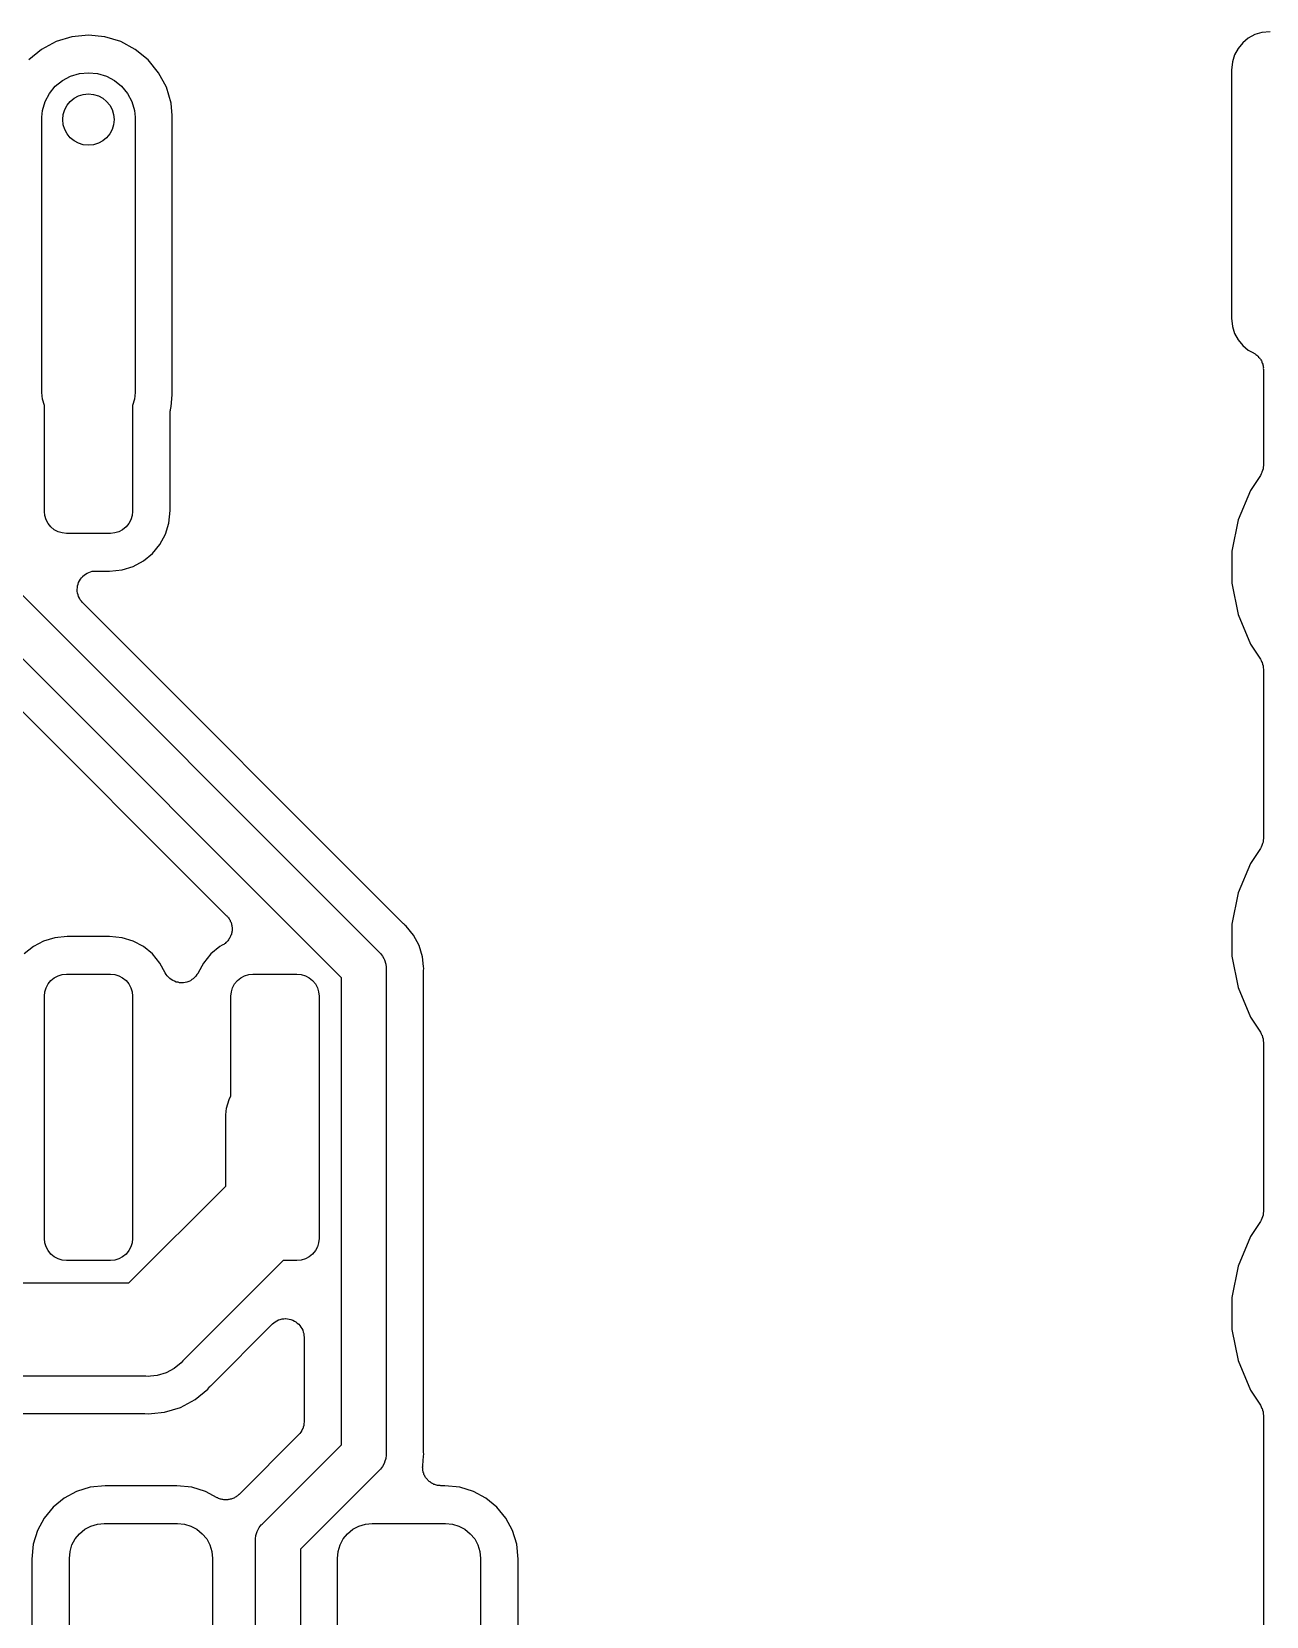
# Model space of a CAD drawing. Extents: x 127.5 to 172.4, y -152.1 to -77.2.
# Drawn here: x 147.57 to 155.98, y -134.14 to -123.35 of the extents above; entities that cross this region are included whole.
import ezdxf

# ---------------------------------------------------------------- set-up
doc = ezdxf.new("R2010")
doc.units = 0
doc.layers.add('BLACK', color=7, linetype='CONTINUOUS')

msp = doc.modelspace()

# ---------------------------------------------------------------- linework, layer by layer
at = {"layer": 'BLACK', "linetype": 'CONTINUOUS'}
for p, q in [((147.843, -123.389), (147.735, -123.421)), ((147.955, -123.378), (147.843, -123.389)), ((148.067, -123.389), (147.955, -123.378)), ((148.175, -123.421), (148.067, -123.389)), ((155.853, -123.398), (155.815, -123.43)), ((155.897, -123.374), (155.853, -123.398)), ((155.945, -123.36), (155.897, -123.374)), ((156.001, -123.354), (155.945, -123.36)), ((147.636, -123.475), (147.549, -123.546)), ((147.735, -123.421), (147.636, -123.475)), ((148.274, -123.475), (148.175, -123.421)), ((148.361, -123.546), (148.274, -123.475)), ((155.759, -123.512), (155.745, -123.56)), ((155.783, -123.468), (155.759, -123.512)), ((155.815, -123.43), (155.783, -123.468)), ((147.893, -123.639), (147.955, -123.633)), ((147.955, -123.633), (148.017, -123.639)), ((148.432, -123.633), (148.361, -123.546)), ((148.486, -123.732), (148.432, -123.633)), ((155.745, -123.56), (155.739, -123.616)), ((155.739, -123.616), (155.739, -125.304)), ((147.69, -123.775), (147.729, -123.726)), ((147.729, -123.726), (147.778, -123.687)), ((147.778, -123.687), (147.833, -123.657)), ((147.833, -123.657), (147.893, -123.639)), ((148.017, -123.639), (148.077, -123.657)), ((148.077, -123.657), (148.132, -123.687)), ((148.132, -123.687), (148.181, -123.726)), ((148.181, -123.726), (148.22, -123.775)), ((148.518, -123.84), (148.486, -123.732)), ((147.642, -123.89), (147.66, -123.83)), ((147.66, -123.83), (147.69, -123.775)), ((148.22, -123.775), (148.25, -123.83)), ((148.25, -123.83), (148.268, -123.89)), ((148.526, -123.924), (148.518, -123.84)), ((147.637, -125.811), (147.638, -123.936)), ((147.638, -123.936), (147.642, -123.89)), ((148.268, -123.89), (148.272, -123.936)), ((148.272, -123.936), (148.272, -125.811)), ((148.526, -125.823), (148.526, -123.924)), ((155.739, -125.304), (155.745, -125.36)), ((155.745, -125.36), (155.759, -125.408)), ((155.759, -125.408), (155.783, -125.452)), ((155.783, -125.452), (155.815, -125.49)), ((155.815, -125.49), (155.853, -125.522)), ((155.853, -125.522), (155.889, -125.541)), ((155.889, -125.541), (155.89, -125.542)), ((155.89, -125.542), (155.895, -125.545)), ((155.895, -125.545), (155.9, -125.548)), ((155.9, -125.548), (155.905, -125.552)), ((155.905, -125.552), (155.911, -125.556)), ((155.911, -125.556), (155.915, -125.56)), ((155.915, -125.56), (155.919, -125.564)), ((155.919, -125.564), (155.923, -125.569)), ((155.923, -125.569), (155.928, -125.574)), ((155.928, -125.574), (155.931, -125.579)), ((155.931, -125.579), (155.935, -125.583)), ((155.935, -125.583), (155.938, -125.589)), ((155.938, -125.589), (155.942, -125.595)), ((155.942, -125.595), (155.944, -125.6)), ((155.944, -125.6), (155.946, -125.605)), ((155.946, -125.605), (155.948, -125.611)), ((155.948, -125.611), (155.951, -125.618)), ((155.951, -125.618), (155.952, -125.623)), ((155.952, -125.623), (155.954, -125.629)), ((155.954, -125.629), (155.954, -125.635)), ((155.954, -125.635), (155.956, -125.642)), ((155.956, -125.642), (155.955, -125.648)), ((155.955, -125.648), (155.956, -125.653)), ((155.956, -125.653), (155.956, -126.305)), ((147.642, -125.857), (147.637, -125.811)), ((147.655, -125.9), (147.642, -125.857)), ((147.655, -126.62), (147.655, -125.9)), ((148.268, -125.857), (148.255, -125.9)), ((148.255, -125.9), (148.255, -126.62)), ((148.272, -125.811), (148.268, -125.857)), ((148.518, -125.907), (148.526, -125.823)), ((148.511, -125.938), (148.513, -125.931)), ((148.511, -125.943), (148.511, -125.938)), ((148.511, -125.948), (148.511, -125.943)), ((148.511, -125.95), (148.511, -125.948)), ((148.511, -126.614), (148.511, -125.95)), ((148.513, -125.931), (148.514, -125.924)), ((148.514, -125.924), (148.515, -125.919)), ((148.515, -125.919), (148.516, -125.913)), ((148.516, -125.913), (148.518, -125.907)), ((155.953, -126.331), (155.95, -126.342)), ((155.954, -126.33), (155.953, -126.33)), ((155.953, -126.33), (155.953, -126.331)), ((155.955, -126.318), (155.954, -126.33)), ((155.956, -126.307), (155.955, -126.318)), ((155.956, -126.305), (155.956, -126.305)), ((155.956, -126.305), (155.956, -126.305)), ((155.956, -126.305), (155.956, -126.305)), ((155.956, -126.305), (155.956, -126.307)), ((155.935, -126.375), (155.867, -126.477)), ((155.94, -126.365), (155.935, -126.375)), ((155.946, -126.355), (155.94, -126.365)), ((155.95, -126.342), (155.946, -126.354)), ((155.946, -126.354), (155.946, -126.354)), ((155.946, -126.354), (155.946, -126.355)), ((155.867, -126.477), (155.783, -126.678)), ((147.658, -126.649), (147.655, -126.62)), ((147.666, -126.677), (147.658, -126.649)), ((148.252, -126.649), (148.244, -126.677)), ((148.255, -126.62), (148.252, -126.649)), ((148.502, -126.699), (148.511, -126.614)), ((146.978, -126.664), (149.932, -129.619)), ((147.68, -126.703), (147.666, -126.677)), ((147.699, -126.726), (147.68, -126.703)), ((147.722, -126.745), (147.699, -126.726)), ((147.748, -126.759), (147.722, -126.745)), ((147.776, -126.767), (147.748, -126.759)), ((148.162, -126.759), (148.134, -126.767)), ((148.188, -126.745), (148.162, -126.759)), ((148.211, -126.726), (148.188, -126.745)), ((148.23, -126.703), (148.211, -126.726)), ((148.244, -126.677), (148.23, -126.703)), ((148.479, -126.775), (148.502, -126.699)), ((155.783, -126.678), (155.741, -126.891)), ((149.677, -129.795), (146.653, -126.77)), ((147.805, -126.77), (147.776, -126.767)), ((148.105, -126.77), (147.805, -126.77)), ((148.134, -126.767), (148.105, -126.77)), ((148.392, -126.907), (148.442, -126.845)), ((148.442, -126.845), (148.479, -126.775)), ((148.26, -126.994), (148.33, -126.957)), ((148.33, -126.957), (148.392, -126.907)), ((155.741, -126.891), (155.741, -127.109)), ((146.582, -127.059), (148.896, -129.373)), ((147.894, -127.092), (147.9, -127.082)), ((147.9, -127.081), (147.908, -127.072)), ((147.9, -127.082), (147.9, -127.081)), ((147.9, -127.082), (147.9, -127.082)), ((147.908, -127.072), (147.916, -127.063)), ((147.916, -127.062), (147.926, -127.055)), ((147.916, -127.063), (147.916, -127.062)), ((147.916, -127.063), (147.916, -127.063)), ((147.926, -127.055), (147.935, -127.047)), ((147.935, -127.047), (147.946, -127.041)), ((147.935, -127.047), (147.935, -127.047)), ((147.935, -127.047), (147.935, -127.047)), ((147.946, -127.041), (147.957, -127.035)), ((147.957, -127.035), (147.969, -127.032)), ((147.957, -127.035), (147.957, -127.035)), ((147.957, -127.035), (147.957, -127.035)), ((147.969, -127.032), (147.981, -127.028)), ((147.981, -127.028), (147.993, -127.027)), ((147.981, -127.028), (147.981, -127.028)), ((147.981, -127.028), (147.981, -127.028)), ((147.993, -127.027), (148.005, -127.026)), ((148.005, -127.026), (148.099, -127.026)), ((148.099, -127.026), (148.184, -127.017)), ((148.184, -127.017), (148.26, -126.994)), ((147.878, -127.152), (147.88, -127.139)), ((147.879, -127.164), (147.878, -127.152)), ((147.878, -127.152), (147.878, -127.152)), ((147.878, -127.152), (147.878, -127.152)), ((147.881, -127.176), (147.879, -127.164)), ((147.88, -127.139), (147.881, -127.127)), ((147.881, -127.127), (147.885, -127.115)), ((147.881, -127.127), (147.881, -127.127)), ((147.881, -127.127), (147.881, -127.127)), ((147.881, -127.177), (147.881, -127.176)), ((147.881, -127.176), (147.881, -127.176)), ((147.884, -127.188), (147.881, -127.177)), ((147.887, -127.2), (147.884, -127.188)), ((147.885, -127.115), (147.888, -127.104)), ((147.888, -127.103), (147.894, -127.092)), ((147.888, -127.104), (147.888, -127.103)), ((147.888, -127.103), (147.888, -127.103)), ((155.741, -127.109), (155.783, -127.322)), ((147.888, -127.2), (147.887, -127.2)), ((147.893, -127.211), (147.888, -127.2)), ((147.888, -127.2), (147.888, -127.2)), ((147.899, -127.222), (147.893, -127.211)), ((147.907, -127.232), (147.899, -127.222)), ((147.899, -127.222), (147.899, -127.222)), ((147.899, -127.222), (147.899, -127.222)), ((147.914, -127.241), (147.907, -127.232)), ((147.915, -127.242), (147.914, -127.241)), ((147.916, -127.243), (147.915, -127.242)), ((147.915, -127.242), (147.915, -127.242)), ((147.915, -127.242), (147.915, -127.242)), ((150.099, -129.426), (147.916, -127.243)), ((155.783, -127.322), (155.867, -127.523)), ((155.867, -127.523), (155.935, -127.625)), ((155.935, -127.625), (155.935, -127.625)), ((155.935, -127.625), (155.935, -127.625)), ((155.935, -127.625), (155.935, -127.625)), ((155.935, -127.625), (155.936, -127.626)), ((155.936, -127.626), (155.941, -127.636)), ((155.941, -127.636), (155.946, -127.647)), ((155.946, -127.647), (155.947, -127.647)), ((155.947, -127.647), (155.947, -127.648)), ((155.947, -127.648), (155.95, -127.659)), ((155.95, -127.659), (155.954, -127.671)), ((155.954, -127.671), (155.954, -127.671)), ((155.954, -127.671), (155.954, -127.672)), ((155.954, -127.672), (155.955, -127.684)), ((155.955, -127.684), (155.956, -127.695)), ((155.956, -127.695), (155.956, -128.845)), ((155.935, -128.915), (155.867, -129.017)), ((155.94, -128.905), (155.935, -128.915)), ((155.946, -128.895), (155.94, -128.905)), ((155.95, -128.882), (155.946, -128.894)), ((155.946, -128.894), (155.946, -128.894)), ((155.946, -128.894), (155.946, -128.895)), ((155.953, -128.871), (155.95, -128.882)), ((155.954, -128.87), (155.953, -128.87)), ((155.953, -128.87), (155.953, -128.871)), ((155.955, -128.858), (155.954, -128.87)), ((155.956, -128.847), (155.955, -128.858)), ((155.956, -128.845), (155.956, -128.845)), ((155.956, -128.845), (155.956, -128.845)), ((155.956, -128.845), (155.956, -128.845)), ((155.956, -128.845), (155.956, -128.847)), ((155.867, -129.017), (155.783, -129.218)), ((155.783, -129.218), (155.741, -129.431)), ((148.896, -129.373), (148.897, -129.374)), ((148.897, -129.374), (148.901, -129.378)), ((148.901, -129.378), (148.905, -129.383)), ((148.905, -129.383), (148.909, -129.388)), ((148.909, -129.388), (148.913, -129.393)), ((148.913, -129.393), (148.915, -129.398)), ((148.915, -129.398), (148.919, -129.403)), ((148.919, -129.403), (148.921, -129.409)), ((148.921, -129.409), (148.924, -129.415)), ((148.924, -129.415), (148.926, -129.421)), ((148.926, -129.421), (148.928, -129.426)), ((148.928, -129.426), (148.929, -129.433)), ((148.929, -129.433), (148.931, -129.439)), ((148.931, -129.439), (148.932, -129.445)), ((148.932, -129.445), (148.933, -129.451)), ((148.933, -129.451), (148.933, -129.457)), ((148.933, -129.457), (148.933, -129.464)), ((150.103, -129.429), (150.099, -129.426)), ((150.107, -129.433), (150.103, -129.429)), ((150.108, -129.434), (150.107, -129.433)), ((150.119, -129.443), (150.108, -129.434)), ((150.169, -129.505), (150.119, -129.443)), ((155.741, -129.431), (155.741, -129.649)), ((147.65, -129.546), (147.58, -129.583)), ((147.726, -129.523), (147.65, -129.546)), ((147.811, -129.514), (147.726, -129.523)), ((148.099, -129.514), (147.811, -129.514)), ((148.184, -129.523), (148.099, -129.514)), ((148.26, -129.546), (148.184, -129.523)), ((148.33, -129.583), (148.26, -129.546)), ((148.876, -129.568), (148.871, -129.571)), ((148.881, -129.564), (148.876, -129.568)), ((148.887, -129.561), (148.881, -129.564)), ((148.891, -129.556), (148.887, -129.561)), ((148.895, -129.553), (148.891, -129.556)), ((148.9, -129.548), (148.895, -129.553)), ((148.904, -129.543), (148.9, -129.548)), ((148.908, -129.538), (148.904, -129.543)), ((148.911, -129.534), (148.908, -129.538)), ((148.914, -129.528), (148.911, -129.534)), ((148.918, -129.523), (148.914, -129.528)), ((148.92, -129.517), (148.918, -129.523)), ((148.923, -129.512), (148.92, -129.517)), ((148.925, -129.506), (148.923, -129.512)), ((148.928, -129.5), (148.925, -129.506)), ((148.929, -129.494), (148.928, -129.5)), ((148.931, -129.488), (148.929, -129.494)), ((148.933, -129.475), (148.931, -129.482)), ((148.931, -129.482), (148.931, -129.488)), ((148.933, -129.464), (148.933, -129.47)), ((148.933, -129.47), (148.933, -129.475)), ((150.207, -129.575), (150.169, -129.505)), ((147.58, -129.583), (147.518, -129.633)), ((148.392, -129.633), (148.33, -129.583)), ((148.442, -129.695), (148.392, -129.633)), ((148.788, -129.633), (148.738, -129.695)), ((148.85, -129.583), (148.788, -129.633)), ((148.866, -129.574), (148.85, -129.583)), ((148.871, -129.571), (148.866, -129.574)), ((149.932, -129.619), (149.938, -129.623)), ((149.938, -129.623), (149.943, -129.629)), ((149.943, -129.629), (149.943, -129.629)), ((149.943, -129.629), (149.957, -129.647)), ((149.957, -129.647), (149.967, -129.665)), ((149.967, -129.665), (149.971, -129.673)), ((149.971, -129.673), (149.98, -129.702)), ((150.23, -129.652), (150.207, -129.575)), ((150.237, -129.718), (150.23, -129.652)), ((155.741, -129.649), (155.783, -129.862)), ((147.722, -129.795), (147.748, -129.781)), ((147.748, -129.781), (147.776, -129.773)), ((147.776, -129.773), (147.805, -129.77)), ((147.805, -129.77), (148.105, -129.77)), ((148.105, -129.77), (148.134, -129.773)), ((148.134, -129.773), (148.162, -129.781)), ((148.162, -129.781), (148.188, -129.795)), ((148.478, -129.762), (148.442, -129.695)), ((148.485, -129.772), (148.478, -129.762)), ((148.491, -129.783), (148.485, -129.772)), ((148.492, -129.783), (148.491, -129.783)), ((148.5, -129.792), (148.492, -129.783)), ((148.492, -129.783), (148.492, -129.783)), ((148.687, -129.784), (148.678, -129.793)), ((148.694, -129.774), (148.687, -129.784)), ((148.687, -129.784), (148.687, -129.784)), ((148.687, -129.784), (148.687, -129.784)), ((148.701, -129.764), (148.694, -129.774)), ((148.702, -129.762), (148.701, -129.763)), ((148.701, -129.763), (148.701, -129.763)), ((148.701, -129.763), (148.701, -129.763)), ((148.701, -129.763), (148.701, -129.764)), ((148.738, -129.695), (148.702, -129.762)), ((148.992, -129.795), (149.018, -129.781)), ((149.018, -129.781), (149.046, -129.773)), ((149.046, -129.773), (149.075, -129.77)), ((149.075, -129.77), (149.375, -129.77)), ((149.375, -129.77), (149.404, -129.773)), ((149.404, -129.773), (149.432, -129.781)), ((149.432, -129.781), (149.458, -129.795)), ((149.98, -129.702), (149.982, -129.724)), ((149.982, -129.724), (149.982, -129.724)), ((149.982, -129.724), (149.983, -129.732)), ((149.983, -129.732), (149.982, -129.739)), ((149.982, -129.739), (149.982, -133.031)), ((150.236, -129.756), (150.237, -129.751)), ((150.236, -129.758), (150.236, -129.756)), ((150.236, -133.012), (150.236, -129.758)), ((150.238, -129.732), (150.237, -129.718)), ((150.237, -129.718), (150.237, -129.718)), ((150.237, -129.745), (150.238, -129.732)), ((150.237, -129.751), (150.237, -129.745)), ((147.655, -129.92), (147.658, -129.891)), ((147.658, -129.891), (147.666, -129.863)), ((147.666, -129.863), (147.68, -129.837)), ((147.68, -129.837), (147.699, -129.814)), ((147.699, -129.814), (147.722, -129.795)), ((148.188, -129.795), (148.211, -129.814)), ((148.211, -129.814), (148.23, -129.837)), ((148.23, -129.837), (148.244, -129.863)), ((148.244, -129.863), (148.252, -129.891)), ((148.252, -129.891), (148.255, -129.92)), ((148.509, -129.8), (148.5, -129.792)), ((148.519, -129.807), (148.509, -129.8)), ((148.509, -129.8), (148.509, -129.8)), ((148.509, -129.8), (148.509, -129.8)), ((148.529, -129.814), (148.519, -129.807)), ((148.53, -129.814), (148.529, -129.814)), ((148.541, -129.819), (148.53, -129.814)), ((148.53, -129.814), (148.53, -129.814)), ((148.552, -129.824), (148.541, -129.819)), ((148.553, -129.824), (148.552, -129.824)), ((148.552, -129.824), (148.552, -129.824)), ((148.565, -129.826), (148.553, -129.824)), ((148.576, -129.829), (148.565, -129.826)), ((148.577, -129.829), (148.576, -129.829)), ((148.589, -129.829), (148.577, -129.829)), ((148.577, -129.829), (148.577, -129.829)), ((148.601, -129.829), (148.589, -129.829)), ((148.602, -129.829), (148.601, -129.829)), ((148.614, -129.827), (148.602, -129.829)), ((148.602, -129.829), (148.602, -129.829)), ((148.626, -129.824), (148.614, -129.827)), ((148.638, -129.82), (148.626, -129.824)), ((148.626, -129.824), (148.626, -129.824)), ((148.626, -129.824), (148.626, -129.824)), ((148.649, -129.815), (148.638, -129.82)), ((148.659, -129.808), (148.649, -129.815)), ((148.649, -129.815), (148.649, -129.815)), ((148.649, -129.815), (148.649, -129.815)), ((148.669, -129.802), (148.659, -129.808)), ((148.67, -129.801), (148.669, -129.802)), ((148.678, -129.793), (148.67, -129.801)), ((148.67, -129.801), (148.67, -129.801)), ((148.925, -129.92), (148.928, -129.891)), ((148.928, -129.891), (148.936, -129.863)), ((148.936, -129.863), (148.95, -129.837)), ((148.95, -129.837), (148.969, -129.814)), ((148.969, -129.814), (148.992, -129.795)), ((149.458, -129.795), (149.481, -129.814)), ((149.481, -129.814), (149.5, -129.837)), ((149.5, -129.837), (149.514, -129.863)), ((149.514, -129.863), (149.522, -129.891)), ((149.522, -129.891), (149.525, -129.92)), ((149.677, -132.975), (149.677, -129.795)), ((155.783, -129.862), (155.867, -130.063)), ((147.655, -131.57), (147.655, -129.92)), ((148.255, -129.92), (148.255, -131.57)), ((148.925, -130.6), (148.925, -129.92)), ((149.525, -129.92), (149.525, -131.329)), ((155.867, -130.063), (155.935, -130.165)), ((155.935, -130.165), (155.935, -130.165)), ((155.935, -130.165), (155.935, -130.165)), ((155.935, -130.165), (155.935, -130.165)), ((155.935, -130.165), (155.936, -130.166)), ((155.936, -130.166), (155.941, -130.177)), ((155.941, -130.177), (155.946, -130.187)), ((155.946, -130.187), (155.947, -130.187)), ((155.947, -130.187), (155.947, -130.188)), ((155.947, -130.188), (155.95, -130.199)), ((155.95, -130.199), (155.954, -130.211)), ((155.954, -130.211), (155.954, -130.211)), ((155.954, -130.211), (155.954, -130.212)), ((155.954, -130.212), (155.955, -130.224)), ((155.955, -130.224), (155.956, -130.235)), ((155.956, -130.235), (155.956, -131.385)), ((148.895, -130.683), (148.913, -130.623)), ((148.913, -130.623), (148.925, -130.6)), ((148.89, -130.729), (148.895, -130.683)), ((148.89, -131.213), (148.89, -130.729)), ((148.23, -131.872), (148.89, -131.213)), ((149.525, -131.329), (149.527, -131.344)), ((149.527, -131.344), (149.525, -131.36)), ((149.525, -131.36), (149.525, -131.57)), ((155.955, -131.398), (155.954, -131.41)), ((155.956, -131.387), (155.955, -131.398)), ((155.956, -131.385), (155.956, -131.385)), ((155.956, -131.385), (155.956, -131.385)), ((155.956, -131.385), (155.956, -131.385)), ((155.956, -131.385), (155.956, -131.387)), ((155.935, -131.455), (155.867, -131.557)), ((155.94, -131.445), (155.935, -131.455)), ((155.946, -131.435), (155.94, -131.445)), ((155.95, -131.422), (155.946, -131.434)), ((155.946, -131.434), (155.946, -131.434)), ((155.946, -131.434), (155.946, -131.435)), ((155.953, -131.411), (155.95, -131.422)), ((155.954, -131.41), (155.953, -131.41)), ((155.953, -131.41), (155.953, -131.411)), ((147.658, -131.599), (147.655, -131.57)), ((147.666, -131.627), (147.658, -131.599)), ((148.252, -131.599), (148.244, -131.627)), ((148.255, -131.57), (148.252, -131.599)), ((149.522, -131.599), (149.514, -131.627)), ((149.525, -131.57), (149.522, -131.599)), ((155.867, -131.557), (155.783, -131.758)), ((147.68, -131.653), (147.666, -131.627)), ((147.699, -131.676), (147.68, -131.653)), ((147.722, -131.695), (147.699, -131.676)), ((147.748, -131.709), (147.722, -131.695)), ((147.776, -131.717), (147.748, -131.709)), ((147.805, -131.72), (147.776, -131.717)), ((148.105, -131.72), (147.805, -131.72)), ((148.134, -131.717), (148.105, -131.72)), ((148.162, -131.709), (148.134, -131.717)), ((148.188, -131.695), (148.162, -131.709)), ((148.211, -131.676), (148.188, -131.695)), ((148.23, -131.653), (148.211, -131.676)), ((148.244, -131.627), (148.23, -131.653)), ((149.281, -131.72), (148.597, -132.403)), ((149.375, -131.72), (149.281, -131.72)), ((149.404, -131.717), (149.375, -131.72)), ((149.432, -131.709), (149.404, -131.717)), ((149.458, -131.695), (149.432, -131.709)), ((149.481, -131.676), (149.458, -131.695)), ((149.5, -131.653), (149.481, -131.676)), ((149.514, -131.627), (149.5, -131.653)), ((155.783, -131.758), (155.741, -131.971)), ((147.096, -131.872), (148.23, -131.872)), ((155.741, -131.971), (155.741, -132.189)), ((148.79, -132.57), (149.207, -132.153)), ((149.207, -132.153), (149.208, -132.152)), ((149.208, -132.152), (149.217, -132.144)), ((149.208, -132.152), (149.208, -132.152)), ((149.208, -132.152), (149.208, -132.152)), ((149.208, -132.152), (149.208, -132.152)), ((149.217, -132.144), (149.227, -132.137)), ((149.227, -132.137), (149.238, -132.131)), ((149.227, -132.137), (149.227, -132.137)), ((149.227, -132.137), (149.227, -132.137)), ((149.238, -132.131), (149.249, -132.125)), ((149.249, -132.125), (149.261, -132.122)), ((149.249, -132.125), (149.249, -132.125)), ((149.249, -132.125), (149.249, -132.125)), ((149.261, -132.122), (149.273, -132.118)), ((149.273, -132.118), (149.285, -132.117)), ((149.273, -132.118), (149.273, -132.118)), ((149.273, -132.118), (149.273, -132.118)), ((149.285, -132.117), (149.297, -132.116)), ((149.297, -132.116), (149.298, -132.116)), ((149.298, -132.116), (149.298, -132.116)), ((149.298, -132.116), (149.31, -132.117)), ((149.31, -132.117), (149.322, -132.119)), ((149.322, -132.119), (149.322, -132.119)), ((149.322, -132.119), (149.322, -132.119)), ((149.322, -132.119), (149.334, -132.122)), ((149.334, -132.122), (149.346, -132.126)), ((149.346, -132.126), (149.346, -132.126)), ((149.346, -132.126), (149.346, -132.126)), ((149.346, -132.126), (149.357, -132.132)), ((149.357, -132.132), (149.367, -132.138)), ((149.367, -132.138), (149.368, -132.138)), ((149.368, -132.138), (149.368, -132.138)), ((149.368, -132.138), (149.377, -132.146)), ((149.377, -132.146), (149.387, -132.154)), ((149.387, -132.154), (149.387, -132.154)), ((149.387, -132.154), (149.387, -132.154)), ((149.387, -132.154), (149.395, -132.163)), ((149.395, -132.163), (149.402, -132.173)), ((149.402, -132.173), (149.402, -132.173)), ((149.402, -132.173), (149.402, -132.173)), ((149.402, -132.173), (149.408, -132.184)), ((149.408, -132.184), (149.414, -132.195)), ((149.414, -132.195), (149.414, -132.195)), ((149.414, -132.195), (149.414, -132.195)), ((149.414, -132.195), (149.418, -132.207)), ((149.418, -132.207), (149.421, -132.218)), ((149.421, -132.218), (149.421, -132.219)), ((149.421, -132.219), (149.421, -132.219)), ((149.421, -132.219), (149.422, -132.231)), ((149.422, -132.231), (149.423, -132.243)), ((149.423, -132.243), (149.423, -132.817)), ((155.741, -132.189), (155.783, -132.402)), ((148.539, -132.455), (148.484, -132.485)), ((148.587, -132.416), (148.539, -132.455)), ((148.597, -132.403), (148.587, -132.416)), ((155.783, -132.402), (155.867, -132.603)), ((148.346, -132.507), (147.212, -132.507)), ((148.362, -132.509), (148.346, -132.507)), ((148.377, -132.507), (148.362, -132.509)), ((148.424, -132.503), (148.377, -132.507)), ((148.484, -132.485), (148.424, -132.503)), ((148.768, -132.596), (148.782, -132.579)), ((148.782, -132.579), (148.783, -132.578)), ((148.783, -132.578), (148.787, -132.574)), ((148.787, -132.574), (148.79, -132.57)), ((148.582, -132.72), (148.681, -132.667)), ((148.681, -132.667), (148.768, -132.596)), ((155.867, -132.603), (155.935, -132.705)), ((147.369, -132.761), (148.327, -132.761)), ((148.327, -132.761), (148.329, -132.761)), ((148.329, -132.761), (148.335, -132.762)), ((148.335, -132.762), (148.34, -132.762)), ((148.34, -132.762), (148.362, -132.764)), ((148.362, -132.764), (148.384, -132.762)), ((148.384, -132.762), (148.474, -132.753)), ((148.384, -132.762), (148.384, -132.762)), ((148.474, -132.753), (148.582, -132.72)), ((155.935, -132.705), (155.935, -132.705)), ((155.935, -132.705), (155.935, -132.705)), ((155.935, -132.705), (155.935, -132.705)), ((155.935, -132.705), (155.936, -132.706)), ((155.936, -132.706), (155.941, -132.717)), ((155.941, -132.717), (155.946, -132.727)), ((155.946, -132.727), (155.947, -132.727)), ((155.947, -132.727), (155.947, -132.728)), ((155.947, -132.728), (155.95, -132.739)), ((155.95, -132.739), (155.954, -132.751)), ((155.954, -132.751), (155.954, -132.751)), ((155.954, -132.751), (155.954, -132.752)), ((155.954, -132.752), (155.955, -132.764)), ((155.955, -132.764), (155.956, -132.775)), ((155.956, -132.775), (155.956, -138.255)), ((149.386, -132.907), (148.981, -133.313)), ((149.394, -132.898), (149.386, -132.907)), ((149.401, -132.889), (149.394, -132.898)), ((149.402, -132.888), (149.401, -132.889)), ((149.407, -132.878), (149.402, -132.888)), ((149.402, -132.888), (149.402, -132.888)), ((149.413, -132.867), (149.407, -132.878)), ((149.414, -132.866), (149.413, -132.867)), ((149.413, -132.867), (149.413, -132.867)), ((149.417, -132.855), (149.414, -132.866)), ((149.421, -132.844), (149.417, -132.855)), ((149.422, -132.831), (149.421, -132.842)), ((149.421, -132.842), (149.421, -132.843)), ((149.421, -132.843), (149.421, -132.844)), ((149.423, -132.819), (149.422, -132.831)), ((149.423, -132.817), (149.423, -132.818)), ((149.423, -132.818), (149.423, -132.818)), ((149.423, -132.818), (149.423, -132.818)), ((149.423, -132.818), (149.423, -132.819)), ((149.143, -133.51), (149.677, -132.975)), ((150.237, -133.017), (150.236, -133.012)), ((150.237, -133.023), (150.237, -133.017)), ((149.957, -133.123), (149.943, -133.14)), ((149.971, -133.097), (149.957, -133.123)), ((149.972, -133.093), (149.971, -133.097)), ((149.98, -133.068), (149.972, -133.093)), ((149.982, -133.046), (149.98, -133.068)), ((149.982, -133.031), (149.983, -133.038)), ((149.983, -133.038), (149.982, -133.046)), ((149.982, -133.046), (149.982, -133.046)), ((150.23, -133.126), (150.231, -133.121)), ((150.231, -133.133), (150.23, -133.126)), ((150.231, -133.115), (150.237, -133.052)), ((150.231, -133.121), (150.231, -133.115)), ((150.237, -133.025), (150.237, -133.023)), ((150.238, -133.038), (150.237, -133.025)), ((150.237, -133.052), (150.238, -133.038)), ((150.237, -133.052), (150.237, -133.052)), ((149.932, -133.151), (149.398, -133.686)), ((149.938, -133.147), (149.932, -133.151)), ((149.943, -133.14), (149.938, -133.147)), ((150.231, -133.139), (150.231, -133.133)), ((150.232, -133.145), (150.231, -133.139)), ((150.232, -133.151), (150.232, -133.145)), ((150.234, -133.157), (150.232, -133.151)), ((150.235, -133.164), (150.234, -133.157)), ((150.238, -133.169), (150.235, -133.164)), ((150.239, -133.175), (150.238, -133.169)), ((150.242, -133.181), (150.239, -133.175)), ((150.245, -133.187), (150.242, -133.181)), ((150.248, -133.192), (150.245, -133.187)), ((150.251, -133.197), (150.248, -133.192)), ((150.255, -133.202), (150.251, -133.197)), ((150.259, -133.207), (150.255, -133.202)), ((150.263, -133.211), (150.259, -133.207)), ((150.266, -133.216), (150.263, -133.211)), ((150.271, -133.22), (150.266, -133.216)), ((150.276, -133.225), (150.271, -133.22)), ((150.281, -133.228), (150.276, -133.225)), ((150.285, -133.232), (150.281, -133.228)), ((150.291, -133.235), (150.285, -133.232)), ((150.297, -133.239), (150.291, -133.235)), ((147.789, -133.338), (147.714, -133.399)), ((147.874, -133.292), (147.789, -133.338)), ((147.966, -133.264), (147.874, -133.292)), ((148.069, -133.254), (147.966, -133.264)), ((148.556, -133.254), (148.069, -133.254)), ((148.659, -133.264), (148.556, -133.254)), ((148.751, -133.292), (148.659, -133.264)), ((148.831, -133.335), (148.751, -133.292)), ((148.836, -133.337), (148.831, -133.335)), ((148.841, -133.34), (148.836, -133.337)), ((148.848, -133.342), (148.841, -133.34)), ((148.854, -133.344), (148.848, -133.342)), ((148.859, -133.346), (148.854, -133.344)), ((148.927, -133.345), (148.921, -133.346)), ((148.932, -133.342), (148.927, -133.345)), ((148.938, -133.341), (148.932, -133.342)), ((148.944, -133.338), (148.938, -133.341)), ((148.95, -133.335), (148.944, -133.338)), ((148.955, -133.332), (148.95, -133.335)), ((148.96, -133.329), (148.955, -133.332)), ((148.965, -133.325), (148.96, -133.329)), ((148.971, -133.322), (148.965, -133.325)), ((148.975, -133.318), (148.971, -133.322)), ((148.979, -133.314), (148.975, -133.318)), ((148.981, -133.313), (148.979, -133.314)), ((150.302, -133.241), (150.297, -133.239)), ((150.307, -133.244), (150.302, -133.241)), ((150.313, -133.246), (150.307, -133.244)), ((150.319, -133.248), (150.313, -133.246)), ((150.325, -133.25), (150.319, -133.248)), ((150.331, -133.251), (150.325, -133.25)), ((150.337, -133.252), (150.331, -133.251)), ((150.344, -133.253), (150.337, -133.252)), ((150.349, -133.253), (150.344, -133.253)), ((150.355, -133.254), (150.349, -133.253)), ((150.357, -133.254), (150.355, -133.254)), ((150.381, -133.254), (150.357, -133.254)), ((150.484, -133.264), (150.381, -133.254)), ((150.576, -133.292), (150.484, -133.264)), ((150.661, -133.338), (150.576, -133.292)), ((150.736, -133.399), (150.661, -133.338)), ((147.714, -133.399), (147.653, -133.474)), ((148.865, -133.347), (148.859, -133.346)), ((148.871, -133.348), (148.865, -133.347)), ((148.878, -133.349), (148.871, -133.348)), ((148.884, -133.349), (148.878, -133.349)), ((148.889, -133.35), (148.884, -133.349)), ((148.896, -133.349), (148.889, -133.35)), ((148.903, -133.349), (148.896, -133.349)), ((148.908, -133.348), (148.903, -133.349)), ((148.914, -133.348), (148.908, -133.348)), ((148.921, -133.346), (148.914, -133.348)), ((150.797, -133.474), (150.736, -133.399)), ((147.607, -133.559), (147.579, -133.651)), ((147.653, -133.474), (147.607, -133.559)), ((147.895, -133.58), (147.931, -133.55)), ((147.931, -133.55), (147.972, -133.528)), ((147.972, -133.528), (148.016, -133.515)), ((148.016, -133.515), (148.062, -133.51)), ((148.062, -133.51), (148.562, -133.51)), ((148.562, -133.51), (148.609, -133.515)), ((148.609, -133.515), (148.653, -133.528)), ((148.653, -133.528), (148.694, -133.55)), ((148.694, -133.55), (148.73, -133.58)), ((149.104, -133.564), (149.106, -133.56)), ((149.106, -133.56), (149.118, -133.538)), ((149.118, -133.538), (149.132, -133.52)), ((149.132, -133.52), (149.137, -133.515)), ((149.132, -133.52), (149.132, -133.52)), ((149.137, -133.515), (149.143, -133.51)), ((149.72, -133.58), (149.756, -133.55)), ((149.756, -133.55), (149.797, -133.528)), ((149.797, -133.528), (149.841, -133.515)), ((149.841, -133.515), (149.887, -133.51)), ((149.887, -133.51), (150.387, -133.51)), ((150.387, -133.51), (150.434, -133.515)), ((150.434, -133.515), (150.478, -133.528)), ((150.478, -133.528), (150.519, -133.55)), ((150.519, -133.55), (150.555, -133.58)), ((150.843, -133.559), (150.797, -133.474)), ((150.871, -133.651), (150.843, -133.559)), ((147.579, -133.651), (147.569, -133.754)), ((147.83, -133.701), (147.843, -133.657)), ((147.843, -133.657), (147.865, -133.616)), ((147.865, -133.616), (147.895, -133.58)), ((148.73, -133.58), (148.76, -133.616)), ((148.76, -133.616), (148.782, -133.657)), ((148.782, -133.657), (148.795, -133.701)), ((149.092, -133.623), (149.093, -133.615)), ((149.093, -133.63), (149.092, -133.623)), ((149.093, -133.615), (149.095, -133.593)), ((149.093, -133.615), (149.093, -133.615)), ((149.093, -137.615), (149.093, -133.63)), ((149.095, -133.593), (149.104, -133.564)), ((149.655, -133.701), (149.668, -133.657)), ((149.668, -133.657), (149.69, -133.616)), ((149.69, -133.616), (149.72, -133.58)), ((150.555, -133.58), (150.585, -133.616)), ((150.585, -133.616), (150.607, -133.657)), ((150.607, -133.657), (150.62, -133.701)), ((150.881, -133.754), (150.871, -133.651)), ((147.569, -133.754), (147.569, -134.216)), ((147.825, -133.748), (147.83, -133.701)), ((147.825, -134.222), (147.825, -133.748)), ((148.795, -133.701), (148.8, -133.748)), ((148.8, -133.748), (148.8, -134.222)), ((149.398, -133.686), (149.398, -137.559)), ((149.65, -133.748), (149.655, -133.701)), ((149.65, -134.222), (149.65, -133.748)), ((150.62, -133.701), (150.625, -133.748)), ((150.625, -133.748), (150.625, -134.222)), ((150.881, -134.216), (150.881, -133.754))]:
    msp.add_line(p, q, dxfattribs=at)
at = {"layer": 'BLACK'}
msp.add_circle((147.955, -123.952), 0.175, dxfattribs=at)

doc.saveas('drawing.dxf')
